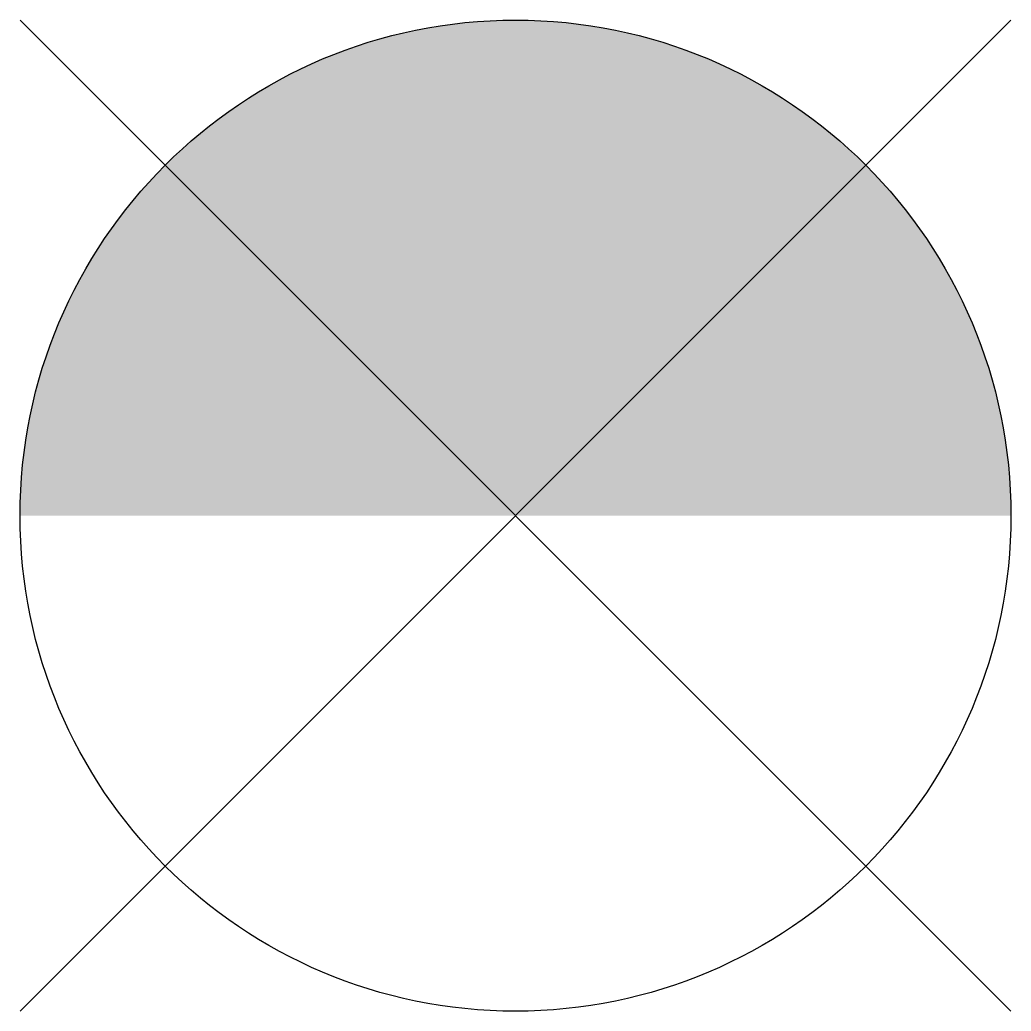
# Model space of a CAD drawing. Extents: x -2.54 to 2.54, y -2.53 to 2.54.
import ezdxf

# ---------------------------------------------------------------- set-up
doc = ezdxf.new("R2010")
doc.units = 0

msp = doc.modelspace()

# ---------------------------------------------------------------- linework, layer by layer
for p, q in [((2.5339, 2.5339), (-2.5339, -2.5339)), ((-2.5339, 2.5339), (2.5339, -2.5339))]:
    msp.add_line(p, q)
at = {"const_width": 2.535}
msp.add_lwpolyline([(1.2675, 0, 1), (-1.2675, 0, 1)], format="xyb", dxfattribs=at)
msp.add_circle((0, 0), 2.5339)

doc.saveas('drawing.dxf')
